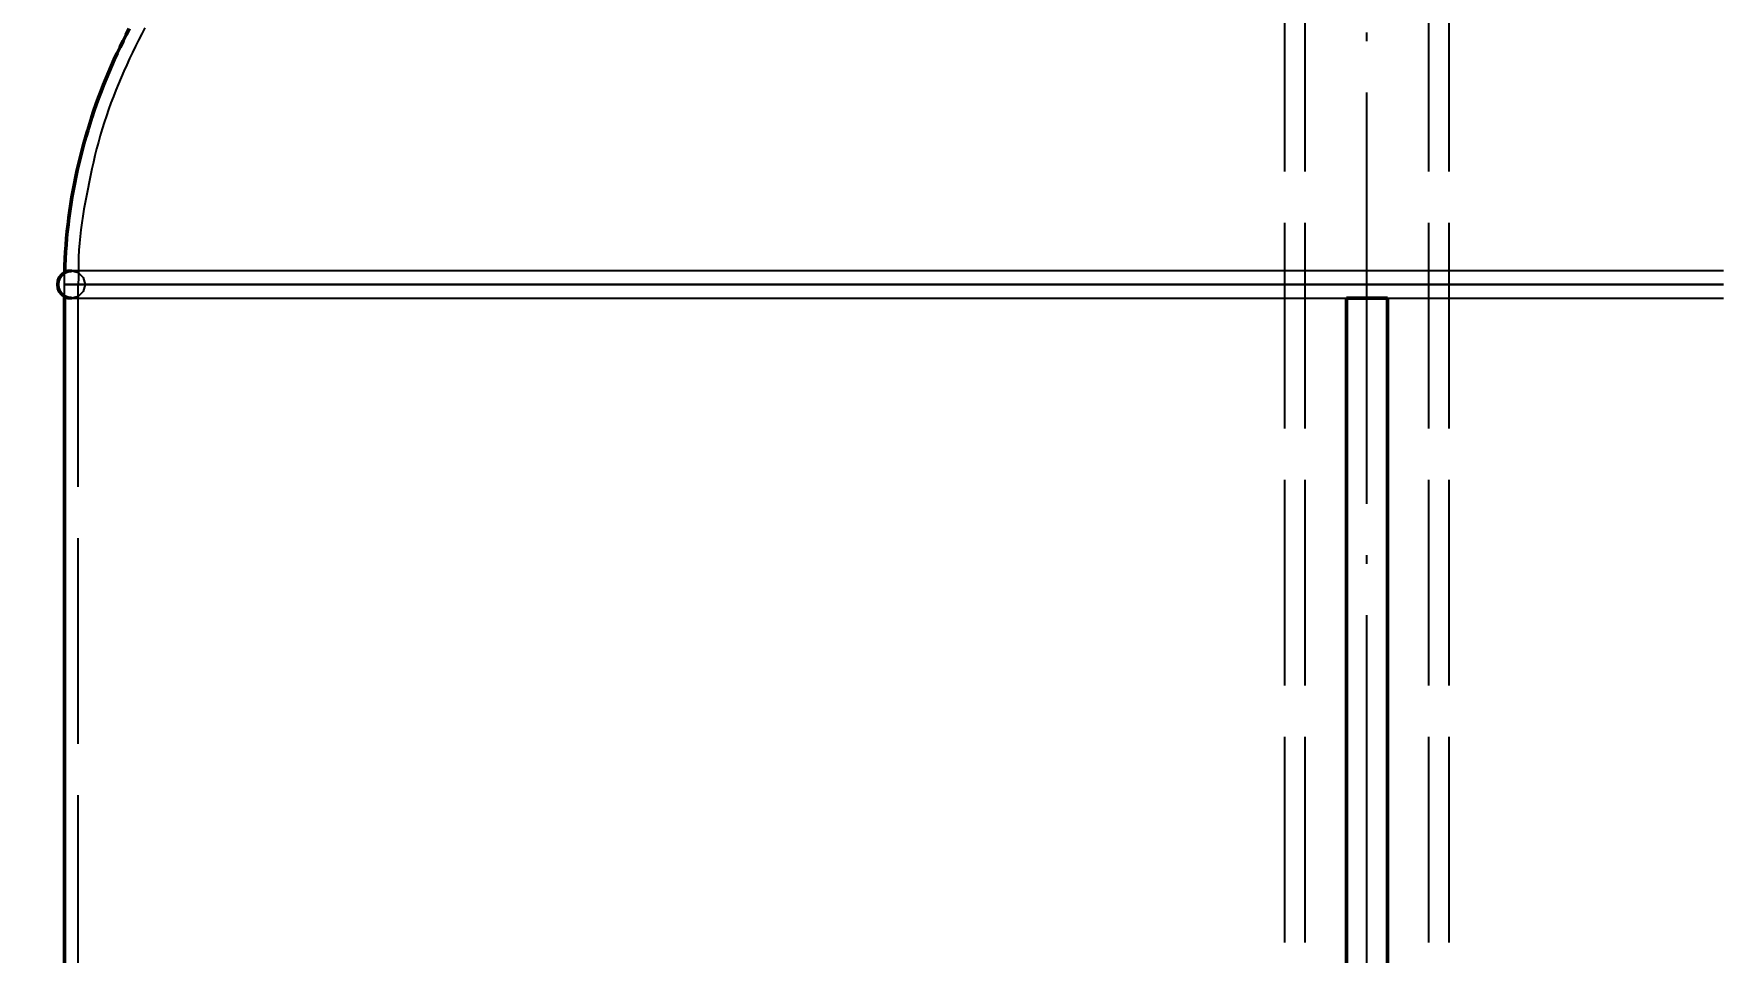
# Model space of a CAD drawing. Header units: millimetres. Extents: x 0 to 420, y 0 to 297.
# Drawn here: x 69.55 to 94.15, y 222.46 to 235.86 of the extents above; entities that cross this region are included whole.
import ezdxf

# ---------------------------------------------------------------- set-up
doc = ezdxf.new("R2010")
doc.units = ezdxf.units.MM
doc.linetypes.add('ISO02-TRAZOS', pattern=[3.75, 3, -0.75])
doc.linetypes.add('ISO04-TRAZO-PUNTO', pattern=[7.625, 6, -0.75, 0.125, -0.75])
for name, color, linetype, lineweight in [('01-VISIBLE', 7, 'CONTINUOUS', 50), ('02-OCULTA', 4, 'ISO02-TRAZOS', 25), ('03-EJE', 1, 'ISO04-TRAZO-PUNTO', 25), ('04-COTA', 3, 'CONTINUOUS', 25)]:
    doc.layers.add(name, color=color, linetype=linetype, lineweight=lineweight)
doc.styles.add('ISO3098', font='isocpeur.ttf')
doc.dimstyles.new('FLAMA-ISO', dxfattribs={"dimtxt": 3.5, "dimasz": 3, "dimexe": 2, "dimexo": 1, "dimgap": 1, "dimtad": 1, "dimdec": 1, "dimtxsty": 'ISO3098', "dimcen": 2.5, "dimclrd": 3, "dimclre": 3, "dimclrt": 3, "dimazin": 3, "dimtfac": 1, "dimtmove": 0, "dimatfit": 3, "dimlwd": 25, "dimlwe": 25})

msp = doc.modelspace()

# ---------------------------------------------------------------- linework, layer by layer
at = {"layer": '01-VISIBLE'}
for p, q in [((70, 212.42), (70, 232.027)), ((88.7, 232), (89.3, 232)), ((88.7, 212.42), (88.7, 232)), ((89.3, 212.42), (89.3, 232))]:
    msp.add_line(p, q, dxfattribs=at)
for points in [[(70.002, 232.374), (70.005, 232.475), (70.009, 232.575), (70.015, 232.675), (70.022, 232.776), (70.03, 232.876), (70.039, 232.975), (70.05, 233.075), (70.063, 233.175), (70.076, 233.274), (70.091, 233.374), (70.107, 233.473), (70.125, 233.572), (70.143, 233.67), (70.163, 233.769), (70.184, 233.867), (70.207, 233.965), (70.23, 234.062), (70.255, 234.16), (70.281, 234.256), (70.308, 234.353), (70.337, 234.449), (70.367, 234.545), (70.397, 234.641), (70.429, 234.736), (70.462, 234.831), (70.496, 234.925), (70.532, 235.019), (70.568, 235.113), (70.606, 235.206), (70.644, 235.299), (70.684, 235.391), (70.724, 235.483), (70.766, 235.574), (70.809, 235.665), (70.853, 235.755), (70.897, 235.845), (70.943, 235.934)], [(70.1, 232.4), (70.048, 232.393), (70, 232.373), (69.959, 232.342), (69.927, 232.3), (69.907, 232.252), (69.9, 232.2)], [(69.9, 232.2), (69.907, 232.148), (69.927, 232.1), (69.959, 232.059), (70, 232.027), (70.048, 232.007), (70.1, 232)]]:
    msp.add_lwpolyline(points, dxfattribs=at)
at = {"layer": '02-OCULTA'}
for p, q in [((87.8, 177.6), (87.8, 244.395)), ((88.1, 177.6), (88.1, 244.395)), ((89.9, 177.6), (89.9, 244.395)), ((90.2, 177.6), (90.2, 244.395)), ((70, 232.027), (70, 232.2)), ((70.2, 173), (70.2, 232.2)), ((88.7, 176.172), (88.7, 232)), ((88.7, 232), (89.3, 232)), ((89.3, 176.172), (89.3, 232))]:
    msp.add_line(p, q, dxfattribs=at)
for points in [[(71.172, 235.944), (71.125, 235.855), (71.08, 235.766), (71.035, 235.676), (70.992, 235.586), (70.949, 235.495), (70.907, 235.404), (70.866, 235.313), (70.826, 235.221), (70.787, 235.128), (70.749, 235.036), (70.713, 234.942), (70.677, 234.849), (70.643, 234.755), (70.61, 234.66), (70.578, 234.565), (70.548, 234.469), (70.52, 234.373), (70.493, 234.277), (70.467, 234.18), (70.443, 234.083), (70.42, 233.985), (70.398, 233.887), (70.377, 233.789), (70.357, 233.691), (70.338, 233.593), (70.319, 233.494), (70.301, 233.396), (70.283, 233.297), (70.266, 233.199), (70.25, 233.1), (70.236, 233), (70.225, 232.901), (70.216, 232.801), (70.209, 232.701), (70.205, 232.601), (70.203, 232.501), (70.201, 232.401), (70.201, 232.3), (70.2, 232.2)], [(70, 232.2), (70, 232.229), (70, 232.258), (70, 232.287), (70.001, 232.316), (70.001, 232.345), (70.002, 232.374)], [(94.2, 232.4), (94.1, 232.4), (94, 232.4), (93.9, 232.4), (93.8, 232.4), (93.7, 232.4), (93.6, 232.4), (93.5, 232.4), (93.4, 232.4), (93.3, 232.4), (93.2, 232.4), (93.1, 232.4), (93, 232.4), (92.9, 232.4), (92.8, 232.4), (92.7, 232.4), (92.6, 232.4), (92.5, 232.4), (92.4, 232.4), (92.3, 232.4), (92.2, 232.4), (92.1, 232.4), (92, 232.4), (91.9, 232.4), (91.8, 232.4), (91.7, 232.4), (91.6, 232.4), (91.5, 232.4), (91.4, 232.4), (91.3, 232.4), (91.2, 232.4), (91.1, 232.4), (91, 232.4), (90.9, 232.4), (90.8, 232.4), (90.7, 232.4), (90.6, 232.4), (90.5, 232.4), (90.4, 232.4), (90.3, 232.4), (90.2, 232.4), (90.1, 232.4), (90, 232.4), (89.9, 232.4), (89.8, 232.4), (89.7, 232.4), (89.6, 232.4), (89.5, 232.4), (89.4, 232.4), (89.3, 232.4), (89.2, 232.4), (89.1, 232.4), (89, 232.4), (88.9, 232.4), (88.8, 232.4), (88.7, 232.4), (88.6, 232.4), (88.5, 232.4), (88.4, 232.4), (88.3, 232.4), (88.2, 232.4), (88.1, 232.4), (88, 232.4), (87.9, 232.4), (87.8, 232.4), (87.7, 232.4), (87.6, 232.4), (87.5, 232.4), (87.4, 232.4), (87.3, 232.4), (87.2, 232.4), (87.1, 232.4), (87, 232.4), (86.9, 232.4), (86.8, 232.4), (86.7, 232.4), (86.6, 232.4), (86.5, 232.4), (86.4, 232.4), (86.3, 232.4), (86.2, 232.4), (86.1, 232.4), (86, 232.4), (85.9, 232.4), (85.8, 232.4), (85.7, 232.4), (85.6, 232.4), (85.5, 232.4), (85.4, 232.4), (85.3, 232.4), (85.2, 232.4), (85.1, 232.4), (85, 232.4), (84.9, 232.4), (84.8, 232.4), (84.7, 232.4), (84.6, 232.4), (84.5, 232.4), (84.4, 232.4), (84.3, 232.4), (84.2, 232.4), (84.1, 232.4), (84, 232.4), (83.9, 232.4), (83.8, 232.4), (83.7, 232.4), (83.6, 232.4), (83.5, 232.4), (83.4, 232.4), (83.3, 232.4), (83.2, 232.4), (83.1, 232.4), (83, 232.4), (82.9, 232.4), (82.8, 232.4), (82.7, 232.4), (82.6, 232.4), (82.5, 232.4), (82.4, 232.4), (82.3, 232.4), (82.2, 232.4), (82.1, 232.4), (82, 232.4), (81.9, 232.4), (81.8, 232.4), (81.7, 232.4), (81.6, 232.4), (81.5, 232.4), (81.4, 232.4), (81.3, 232.4), (81.2, 232.4), (81.1, 232.4), (81, 232.4), (80.9, 232.4), (80.8, 232.4), (80.7, 232.4), (80.6, 232.4), (80.5, 232.4), (80.4, 232.4), (80.3, 232.4), (80.2, 232.4), (80.1, 232.4), (80, 232.4), (79.9, 232.4), (79.8, 232.4), (79.7, 232.4), (79.6, 232.4), (79.5, 232.4), (79.4, 232.4), (79.3, 232.4), (79.2, 232.4), (79.1, 232.4), (79, 232.4), (78.9, 232.4), (78.8, 232.4), (78.7, 232.4), (78.6, 232.4), (78.5, 232.4), (78.4, 232.4), (78.3, 232.4), (78.2, 232.4), (78.1, 232.4), (78, 232.4), (77.9, 232.4), (77.8, 232.4), (77.7, 232.4), (77.6, 232.4), (77.5, 232.4), (77.4, 232.4), (77.3, 232.4), (77.2, 232.4), (77.1, 232.4), (77, 232.4), (76.9, 232.4), (76.8, 232.4), (76.7, 232.4), (76.6, 232.4), (76.5, 232.4), (76.4, 232.4), (76.3, 232.4), (76.2, 232.4), (76.1, 232.4), (76, 232.4), (75.9, 232.4), (75.8, 232.4), (75.7, 232.4), (75.6, 232.4), (75.5, 232.4), (75.4, 232.4), (75.3, 232.4), (75.2, 232.4), (75.1, 232.4), (75, 232.4), (74.9, 232.4), (74.8, 232.4), (74.7, 232.4), (74.6, 232.4), (74.5, 232.4), (74.4, 232.4), (74.3, 232.4), (74.2, 232.4), (74.1, 232.4), (74, 232.4), (73.9, 232.4), (73.8, 232.4), (73.7, 232.4), (73.6, 232.4), (73.5, 232.4), (73.4, 232.4), (73.3, 232.4), (73.2, 232.4), (73.1, 232.4), (73, 232.4), (72.9, 232.4), (72.8, 232.4), (72.7, 232.4), (72.6, 232.4), (72.5, 232.4), (72.4, 232.4), (72.3, 232.4), (72.2, 232.4), (72.1, 232.4), (72, 232.4), (71.9, 232.4), (71.8, 232.4), (71.7, 232.4), (71.6, 232.4), (71.5, 232.4), (71.4, 232.4), (71.3, 232.4), (71.2, 232.4), (71.1, 232.4), (71, 232.4), (70.9, 232.4), (70.8, 232.4), (70.7, 232.4), (70.6, 232.4), (70.5, 232.4), (70.4, 232.4), (70.3, 232.4), (70.2, 232.4), (70.1, 232.4)], [(94.2, 232.4), (94.1, 232.4), (94, 232.4), (93.9, 232.4), (93.8, 232.4), (93.7, 232.4), (93.6, 232.4), (93.5, 232.4), (93.4, 232.4), (93.3, 232.4), (93.2, 232.4), (93.1, 232.4), (93, 232.4), (92.9, 232.4), (92.8, 232.4), (92.7, 232.4), (92.6, 232.4), (92.5, 232.4), (92.4, 232.4), (92.3, 232.4), (92.2, 232.4), (92.1, 232.4), (92, 232.4), (91.9, 232.4), (91.8, 232.4), (91.7, 232.4), (91.6, 232.4), (91.5, 232.4), (91.4, 232.4), (91.3, 232.4), (91.2, 232.4), (91.1, 232.4), (91, 232.4), (90.9, 232.4), (90.8, 232.4), (90.7, 232.4), (90.6, 232.4), (90.5, 232.4), (90.4, 232.4), (90.3, 232.4), (90.2, 232.4), (90.1, 232.4), (90, 232.4), (89.9, 232.4), (89.8, 232.4), (89.7, 232.4), (89.6, 232.4), (89.5, 232.4), (89.4, 232.4), (89.3, 232.4), (89.2, 232.4), (89.1, 232.4), (89, 232.4), (88.9, 232.4), (88.8, 232.4), (88.7, 232.4), (88.6, 232.4), (88.5, 232.4), (88.4, 232.4), (88.3, 232.4), (88.2, 232.4), (88.1, 232.4), (88, 232.4), (87.9, 232.4), (87.8, 232.4), (87.7, 232.4), (87.6, 232.4), (87.5, 232.4), (87.4, 232.4), (87.3, 232.4), (87.2, 232.4), (87.1, 232.4), (87, 232.4), (86.9, 232.4), (86.8, 232.4), (86.7, 232.4), (86.6, 232.4), (86.5, 232.4), (86.4, 232.4), (86.3, 232.4), (86.2, 232.4), (86.1, 232.4), (86, 232.4), (85.9, 232.4), (85.8, 232.4), (85.7, 232.4), (85.6, 232.4), (85.5, 232.4), (85.4, 232.4), (85.3, 232.4), (85.2, 232.4), (85.1, 232.4), (85, 232.4), (84.9, 232.4), (84.8, 232.4), (84.7, 232.4), (84.6, 232.4), (84.5, 232.4), (84.4, 232.4), (84.3, 232.4), (84.2, 232.4), (84.1, 232.4), (84, 232.4), (83.9, 232.4), (83.8, 232.4), (83.7, 232.4), (83.6, 232.4), (83.5, 232.4), (83.4, 232.4), (83.3, 232.4), (83.2, 232.4), (83.1, 232.4), (83, 232.4), (82.9, 232.4), (82.8, 232.4), (82.7, 232.4), (82.6, 232.4), (82.5, 232.4), (82.4, 232.4), (82.3, 232.4), (82.2, 232.4), (82.1, 232.4), (82, 232.4), (81.9, 232.4), (81.8, 232.4), (81.7, 232.4), (81.6, 232.4), (81.5, 232.4), (81.4, 232.4), (81.3, 232.4), (81.2, 232.4), (81.1, 232.4), (81, 232.4), (80.9, 232.4), (80.8, 232.4), (80.7, 232.4), (80.6, 232.4), (80.5, 232.4), (80.4, 232.4), (80.3, 232.4), (80.2, 232.4), (80.1, 232.4), (80, 232.4), (79.9, 232.4), (79.8, 232.4), (79.7, 232.4), (79.6, 232.4), (79.5, 232.4), (79.4, 232.4), (79.3, 232.4), (79.2, 232.4), (79.1, 232.4), (79, 232.4), (78.9, 232.4), (78.8, 232.4), (78.7, 232.4), (78.6, 232.4), (78.5, 232.4), (78.4, 232.4), (78.3, 232.4), (78.2, 232.4), (78.1, 232.4), (78, 232.4), (77.9, 232.4), (77.8, 232.4), (77.7, 232.4), (77.6, 232.4), (77.5, 232.4), (77.4, 232.4), (77.3, 232.4), (77.2, 232.4), (77.1, 232.4), (77, 232.4), (76.9, 232.4), (76.8, 232.4), (76.7, 232.4), (76.6, 232.4), (76.5, 232.4), (76.4, 232.4), (76.3, 232.4), (76.2, 232.4), (76.1, 232.4), (76, 232.4), (75.9, 232.4), (75.8, 232.4), (75.7, 232.4), (75.6, 232.4), (75.5, 232.4), (75.4, 232.4), (75.3, 232.4), (75.2, 232.4), (75.1, 232.4), (75, 232.4), (74.9, 232.4), (74.8, 232.4), (74.7, 232.4), (74.6, 232.4), (74.5, 232.4), (74.4, 232.4), (74.3, 232.4), (74.2, 232.4), (74.1, 232.4), (74, 232.4), (73.9, 232.4), (73.8, 232.4), (73.7, 232.4), (73.6, 232.4), (73.5, 232.4), (73.4, 232.4), (73.3, 232.4), (73.2, 232.4), (73.1, 232.4), (73, 232.4), (72.9, 232.4), (72.8, 232.4), (72.7, 232.4), (72.6, 232.4), (72.5, 232.4), (72.4, 232.4), (72.3, 232.4), (72.2, 232.4), (72.1, 232.4), (72, 232.4), (71.9, 232.4), (71.8, 232.4), (71.7, 232.4), (71.6, 232.4), (71.5, 232.4), (71.4, 232.4), (71.3, 232.4), (71.2, 232.4), (71.1, 232.4), (71, 232.4), (70.9, 232.4), (70.8, 232.4), (70.7, 232.4), (70.6, 232.4), (70.5, 232.4), (70.4, 232.4), (70.3, 232.4), (70.2, 232.4), (70.1, 232.4)], [(70.1, 232.4), (70.2, 232.373), (70.273, 232.3), (70.3, 232.2), (70.273, 232.1), (70.2, 232.027), (70.1, 232)], [(94.2, 232.2), (94.1, 232.2), (94, 232.2), (93.9, 232.2), (93.8, 232.2), (93.7, 232.2), (93.6, 232.2), (93.5, 232.2), (93.4, 232.2), (93.3, 232.2), (93.2, 232.2), (93.1, 232.2), (93, 232.2), (92.9, 232.2), (92.8, 232.2), (92.7, 232.2), (92.6, 232.2), (92.5, 232.2), (92.4, 232.2), (92.3, 232.2), (92.2, 232.2), (92.1, 232.2), (92, 232.2), (91.9, 232.2), (91.8, 232.2), (91.7, 232.2), (91.6, 232.2), (91.5, 232.2), (91.4, 232.2), (91.3, 232.2), (91.2, 232.2), (91.1, 232.2), (91, 232.2), (90.9, 232.2), (90.8, 232.2), (90.7, 232.2), (90.6, 232.2), (90.5, 232.2), (90.4, 232.2), (90.3, 232.2), (90.2, 232.2), (90.1, 232.2), (90, 232.2), (89.9, 232.2), (89.8, 232.2), (89.7, 232.2), (89.6, 232.2), (89.5, 232.2), (89.4, 232.2), (89.3, 232.2), (89.2, 232.2), (89.1, 232.2), (89, 232.2), (88.9, 232.2), (88.8, 232.2), (88.7, 232.2), (88.6, 232.2), (88.5, 232.2), (88.4, 232.2), (88.3, 232.2), (88.2, 232.2), (88.1, 232.2), (88, 232.2), (87.9, 232.2), (87.8, 232.2), (87.7, 232.2), (87.6, 232.2), (87.5, 232.2), (87.4, 232.2), (87.3, 232.2), (87.2, 232.2), (87.1, 232.2), (87, 232.2), (86.9, 232.2), (86.8, 232.2), (86.7, 232.2), (86.6, 232.2), (86.5, 232.2), (86.4, 232.2), (86.3, 232.2), (86.2, 232.2), (86.1, 232.2), (86, 232.2), (85.9, 232.2), (85.8, 232.2), (85.7, 232.2), (85.6, 232.2), (85.5, 232.2), (85.4, 232.2), (85.3, 232.2), (85.2, 232.2), (85.1, 232.2), (85, 232.2), (84.9, 232.2), (84.8, 232.2), (84.7, 232.2), (84.6, 232.2), (84.5, 232.2), (84.4, 232.2), (84.3, 232.2), (84.2, 232.2), (84.1, 232.2), (84, 232.2), (83.9, 232.2), (83.8, 232.2), (83.7, 232.2), (83.6, 232.2), (83.5, 232.2), (83.4, 232.2), (83.3, 232.2), (83.2, 232.2), (83.1, 232.2), (83, 232.2), (82.9, 232.2), (82.8, 232.2), (82.7, 232.2), (82.6, 232.2), (82.5, 232.2), (82.4, 232.2), (82.3, 232.2), (82.2, 232.2), (82.1, 232.2), (82, 232.2), (81.9, 232.2), (81.8, 232.2), (81.7, 232.2), (81.6, 232.2), (81.5, 232.2), (81.4, 232.2), (81.3, 232.2), (81.2, 232.2), (81.1, 232.2), (81, 232.2), (80.9, 232.2), (80.8, 232.2), (80.7, 232.2), (80.6, 232.2), (80.5, 232.2), (80.4, 232.2), (80.3, 232.2), (80.2, 232.2), (80.1, 232.2), (80, 232.2), (79.9, 232.2), (79.8, 232.2), (79.7, 232.2), (79.6, 232.2), (79.5, 232.2), (79.4, 232.2), (79.3, 232.2), (79.2, 232.2), (79.1, 232.2), (79, 232.2), (78.9, 232.2), (78.8, 232.2), (78.7, 232.2), (78.6, 232.2), (78.5, 232.2), (78.4, 232.2), (78.3, 232.2), (78.2, 232.2), (78.1, 232.2), (78, 232.2), (77.9, 232.2), (77.8, 232.2), (77.7, 232.2), (77.6, 232.2), (77.5, 232.2), (77.4, 232.2), (77.3, 232.2), (77.2, 232.2), (77.1, 232.2), (77, 232.2), (76.9, 232.2), (76.8, 232.2), (76.7, 232.2), (76.6, 232.2), (76.5, 232.2), (76.4, 232.2), (76.3, 232.2), (76.2, 232.2), (76.1, 232.2), (76, 232.2), (75.9, 232.2), (75.8, 232.2), (75.7, 232.2), (75.6, 232.2), (75.5, 232.2), (75.4, 232.2), (75.3, 232.2), (75.2, 232.2), (75.1, 232.2), (75, 232.2), (74.9, 232.2), (74.8, 232.2), (74.7, 232.2), (74.6, 232.2), (74.5, 232.2), (74.4, 232.2), (74.3, 232.2), (74.2, 232.2), (74.1, 232.2), (74, 232.2), (73.9, 232.2), (73.8, 232.2), (73.7, 232.2), (73.6, 232.2), (73.5, 232.2), (73.4, 232.2), (73.3, 232.2), (73.2, 232.2), (73.1, 232.2), (73, 232.2), (72.9, 232.2), (72.8, 232.2), (72.7, 232.2), (72.6, 232.2), (72.5, 232.2), (72.4, 232.2), (72.3, 232.2), (72.2, 232.2), (72.1, 232.2), (72, 232.2), (71.9, 232.2), (71.8, 232.2), (71.7, 232.2), (71.6, 232.2), (71.5, 232.2), (71.4, 232.2), (71.3, 232.2), (71.2, 232.2), (71.1, 232.2), (71, 232.2), (70.9, 232.2), (70.8, 232.2), (70.7, 232.2), (70.6, 232.2), (70.5, 232.2), (70.4, 232.2), (70.3, 232.2), (70.2, 232.2), (70.1, 232.2), (70, 232.2)], [(70, 232.2), (70.1, 232.2), (70.2, 232.2), (70.3, 232.2), (70.4, 232.2), (70.5, 232.2), (70.6, 232.2), (70.7, 232.2), (70.8, 232.2), (70.9, 232.2), (71, 232.2), (71.1, 232.2), (71.2, 232.2), (71.3, 232.2), (71.4, 232.2), (71.5, 232.2), (71.6, 232.2), (71.7, 232.2), (71.8, 232.2), (71.9, 232.2), (72, 232.2), (72.1, 232.2), (72.2, 232.2), (72.3, 232.2), (72.4, 232.2), (72.5, 232.2), (72.6, 232.2), (72.7, 232.2), (72.8, 232.2), (72.9, 232.2), (73, 232.2), (73.1, 232.2), (73.2, 232.2), (73.3, 232.2), (73.4, 232.2), (73.5, 232.2), (73.6, 232.2), (73.7, 232.2), (73.8, 232.2), (73.9, 232.2), (74, 232.2), (74.1, 232.2), (74.2, 232.2), (74.3, 232.2), (74.4, 232.2), (74.5, 232.2), (74.6, 232.2), (74.7, 232.2), (74.8, 232.2), (74.9, 232.2), (75, 232.2), (75.1, 232.2), (75.2, 232.2), (75.3, 232.2), (75.4, 232.2), (75.5, 232.2), (75.6, 232.2), (75.7, 232.2), (75.8, 232.2), (75.9, 232.2), (76, 232.2), (76.1, 232.2), (76.2, 232.2), (76.3, 232.2), (76.4, 232.2), (76.5, 232.2), (76.6, 232.2), (76.7, 232.2), (76.8, 232.2), (76.9, 232.2), (77, 232.2), (77.1, 232.2), (77.2, 232.2), (77.3, 232.2), (77.4, 232.2), (77.5, 232.2), (77.6, 232.2), (77.7, 232.2), (77.8, 232.2), (77.9, 232.2), (78, 232.2), (78.1, 232.2), (78.2, 232.2), (78.3, 232.2), (78.4, 232.2), (78.5, 232.2), (78.6, 232.2), (78.7, 232.2), (78.8, 232.2), (78.9, 232.2), (79, 232.2), (79.1, 232.2), (79.2, 232.2), (79.3, 232.2), (79.4, 232.2), (79.5, 232.2), (79.6, 232.2), (79.7, 232.2), (79.8, 232.2), (79.9, 232.2), (80, 232.2), (80.1, 232.2), (80.2, 232.2), (80.3, 232.2), (80.4, 232.2), (80.5, 232.2), (80.6, 232.2), (80.7, 232.2), (80.8, 232.2), (80.9, 232.2), (81, 232.2), (81.1, 232.2), (81.2, 232.2), (81.3, 232.2), (81.4, 232.2), (81.5, 232.2), (81.6, 232.2), (81.7, 232.2), (81.8, 232.2), (81.9, 232.2), (82, 232.2), (82.1, 232.2), (82.2, 232.2), (82.3, 232.2), (82.4, 232.2), (82.5, 232.2), (82.6, 232.2), (82.7, 232.2), (82.8, 232.2), (82.9, 232.2), (83, 232.2), (83.1, 232.2), (83.2, 232.2), (83.3, 232.2), (83.4, 232.2), (83.5, 232.2), (83.6, 232.2), (83.7, 232.2), (83.8, 232.2), (83.9, 232.2), (84, 232.2), (84.1, 232.2), (84.2, 232.2), (84.3, 232.2), (84.4, 232.2), (84.5, 232.2), (84.6, 232.2), (84.7, 232.2), (84.8, 232.2), (84.9, 232.2), (85, 232.2), (85.1, 232.2), (85.2, 232.2), (85.3, 232.2), (85.4, 232.2), (85.5, 232.2), (85.6, 232.2), (85.7, 232.2), (85.8, 232.2), (85.9, 232.2), (86, 232.2), (86.1, 232.2), (86.2, 232.2), (86.3, 232.2), (86.4, 232.2), (86.5, 232.2), (86.6, 232.2), (86.7, 232.2), (86.8, 232.2), (86.9, 232.2), (87, 232.2), (87.1, 232.2), (87.2, 232.2), (87.3, 232.2), (87.4, 232.2), (87.5, 232.2), (87.6, 232.2), (87.7, 232.2), (87.8, 232.2), (87.9, 232.2), (88, 232.2), (88.1, 232.2), (88.2, 232.2), (88.3, 232.2), (88.4, 232.2), (88.5, 232.2), (88.6, 232.2), (88.7, 232.2), (88.8, 232.2), (88.9, 232.2), (89, 232.2), (89.1, 232.2), (89.2, 232.2), (89.3, 232.2), (89.4, 232.2), (89.5, 232.2), (89.6, 232.2), (89.7, 232.2), (89.8, 232.2), (89.9, 232.2), (90, 232.2), (90.1, 232.2), (90.2, 232.2), (90.3, 232.2), (90.4, 232.2), (90.5, 232.2), (90.6, 232.2), (90.7, 232.2), (90.8, 232.2), (90.9, 232.2), (91, 232.2), (91.1, 232.2), (91.2, 232.2), (91.3, 232.2), (91.4, 232.2), (91.5, 232.2), (91.6, 232.2), (91.7, 232.2), (91.8, 232.2), (91.9, 232.2), (92, 232.2), (92.1, 232.2), (92.2, 232.2), (92.3, 232.2), (92.4, 232.2), (92.5, 232.2), (92.6, 232.2), (92.7, 232.2), (92.8, 232.2), (92.9, 232.2), (93, 232.2), (93.1, 232.2), (93.2, 232.2), (93.3, 232.2), (93.4, 232.2), (93.5, 232.2), (93.6, 232.2), (93.7, 232.2), (93.8, 232.2), (93.9, 232.2), (94, 232.2), (94.1, 232.2), (94.2, 232.2)], [(94.2, 232.2), (94.1, 232.2), (94, 232.2), (93.9, 232.2), (93.8, 232.2), (93.7, 232.2), (93.6, 232.2), (93.5, 232.2), (93.4, 232.2), (93.3, 232.2), (93.2, 232.2), (93.1, 232.2), (93, 232.2), (92.9, 232.2), (92.8, 232.2), (92.7, 232.2), (92.6, 232.2), (92.5, 232.2), (92.4, 232.2), (92.3, 232.2), (92.2, 232.2), (92.1, 232.2), (92, 232.2), (91.9, 232.2), (91.8, 232.2), (91.7, 232.2), (91.6, 232.2), (91.5, 232.2), (91.4, 232.2), (91.3, 232.2), (91.2, 232.2), (91.1, 232.2), (91, 232.2), (90.9, 232.2), (90.8, 232.2), (90.7, 232.2), (90.6, 232.2), (90.5, 232.2), (90.4, 232.2), (90.3, 232.2), (90.2, 232.2), (90.1, 232.2), (90, 232.2), (89.9, 232.2), (89.8, 232.2), (89.7, 232.2), (89.6, 232.2), (89.5, 232.2), (89.4, 232.2), (89.3, 232.2), (89.2, 232.2), (89.1, 232.2), (89, 232.2), (88.9, 232.2), (88.8, 232.2), (88.7, 232.2), (88.6, 232.2), (88.5, 232.2), (88.4, 232.2), (88.3, 232.2), (88.2, 232.2), (88.1, 232.2), (88, 232.2), (87.9, 232.2), (87.8, 232.2), (87.7, 232.2), (87.6, 232.2), (87.5, 232.2), (87.4, 232.2), (87.3, 232.2), (87.2, 232.2), (87.1, 232.2), (87, 232.2), (86.9, 232.2), (86.8, 232.2), (86.7, 232.2), (86.6, 232.2), (86.5, 232.2), (86.4, 232.2), (86.3, 232.2), (86.2, 232.2), (86.1, 232.2), (86, 232.2), (85.9, 232.2), (85.8, 232.2), (85.7, 232.2), (85.6, 232.2), (85.5, 232.2), (85.4, 232.2), (85.3, 232.2), (85.2, 232.2), (85.1, 232.2), (85, 232.2), (84.9, 232.2), (84.8, 232.2), (84.7, 232.2), (84.6, 232.2), (84.5, 232.2), (84.4, 232.2), (84.3, 232.2), (84.2, 232.2), (84.1, 232.2), (84, 232.2), (83.9, 232.2), (83.8, 232.2), (83.7, 232.2), (83.6, 232.2), (83.5, 232.2), (83.4, 232.2), (83.3, 232.2), (83.2, 232.2), (83.1, 232.2), (83, 232.2), (82.9, 232.2), (82.8, 232.2), (82.7, 232.2), (82.6, 232.2), (82.5, 232.2), (82.4, 232.2), (82.3, 232.2), (82.2, 232.2), (82.1, 232.2), (82, 232.2), (81.9, 232.2), (81.8, 232.2), (81.7, 232.2), (81.6, 232.2), (81.5, 232.2), (81.4, 232.2), (81.3, 232.2), (81.2, 232.2), (81.1, 232.2), (81, 232.2), (80.9, 232.2), (80.8, 232.2), (80.7, 232.2), (80.6, 232.2), (80.5, 232.2), (80.4, 232.2), (80.3, 232.2), (80.2, 232.2), (80.1, 232.2), (80, 232.2), (79.9, 232.2), (79.8, 232.2), (79.7, 232.2), (79.6, 232.2), (79.5, 232.2), (79.4, 232.2), (79.3, 232.2), (79.2, 232.2), (79.1, 232.2), (79, 232.2), (78.9, 232.2), (78.8, 232.2), (78.7, 232.2), (78.6, 232.2), (78.5, 232.2), (78.4, 232.2), (78.3, 232.2), (78.2, 232.2), (78.1, 232.2), (78, 232.2), (77.9, 232.2), (77.8, 232.2), (77.7, 232.2), (77.6, 232.2), (77.5, 232.2), (77.4, 232.2), (77.3, 232.2), (77.2, 232.2), (77.1, 232.2), (77, 232.2), (76.9, 232.2), (76.8, 232.2), (76.7, 232.2), (76.6, 232.2), (76.5, 232.2), (76.4, 232.2), (76.3, 232.2), (76.2, 232.2), (76.1, 232.2), (76, 232.2), (75.9, 232.2), (75.8, 232.2), (75.7, 232.2), (75.6, 232.2), (75.5, 232.2), (75.4, 232.2), (75.3, 232.2), (75.2, 232.2), (75.1, 232.2), (75, 232.2), (74.9, 232.2), (74.8, 232.2), (74.7, 232.2), (74.6, 232.2), (74.5, 232.2), (74.4, 232.2), (74.3, 232.2), (74.2, 232.2), (74.1, 232.2), (74, 232.2), (73.9, 232.2), (73.8, 232.2), (73.7, 232.2), (73.6, 232.2), (73.5, 232.2), (73.4, 232.2), (73.3, 232.2), (73.2, 232.2), (73.1, 232.2), (73, 232.2), (72.9, 232.2), (72.8, 232.2), (72.7, 232.2), (72.6, 232.2), (72.5, 232.2), (72.4, 232.2), (72.3, 232.2), (72.2, 232.2), (72.1, 232.2), (72, 232.2), (71.9, 232.2), (71.8, 232.2), (71.7, 232.2), (71.6, 232.2), (71.5, 232.2), (71.4, 232.2), (71.3, 232.2), (71.2, 232.2), (71.1, 232.2), (71, 232.2), (70.9, 232.2), (70.8, 232.2), (70.7, 232.2), (70.6, 232.2), (70.5, 232.2), (70.4, 232.2), (70.3, 232.2), (70.2, 232.2), (70.1, 232.2), (70, 232.2)], [(70, 232.2), (70.1, 232.2), (70.2, 232.2), (70.3, 232.2), (70.4, 232.2), (70.5, 232.2), (70.6, 232.2), (70.7, 232.2), (70.8, 232.2), (70.9, 232.2), (71, 232.2), (71.1, 232.2), (71.2, 232.2), (71.3, 232.2), (71.4, 232.2), (71.5, 232.2), (71.6, 232.2), (71.7, 232.2), (71.8, 232.2), (71.9, 232.2), (72, 232.2), (72.1, 232.2), (72.2, 232.2), (72.3, 232.2), (72.4, 232.2), (72.5, 232.2), (72.6, 232.2), (72.7, 232.2), (72.8, 232.2), (72.9, 232.2), (73, 232.2), (73.1, 232.2), (73.2, 232.2), (73.3, 232.2), (73.4, 232.2), (73.5, 232.2), (73.6, 232.2), (73.7, 232.2), (73.8, 232.2), (73.9, 232.2), (74, 232.2), (74.1, 232.2), (74.2, 232.2), (74.3, 232.2), (74.4, 232.2), (74.5, 232.2), (74.6, 232.2), (74.7, 232.2), (74.8, 232.2), (74.9, 232.2), (75, 232.2), (75.1, 232.2), (75.2, 232.2), (75.3, 232.2), (75.4, 232.2), (75.5, 232.2), (75.6, 232.2), (75.7, 232.2), (75.8, 232.2), (75.9, 232.2), (76, 232.2), (76.1, 232.2), (76.2, 232.2), (76.3, 232.2), (76.4, 232.2), (76.5, 232.2), (76.6, 232.2), (76.7, 232.2), (76.8, 232.2), (76.9, 232.2), (77, 232.2), (77.1, 232.2), (77.2, 232.2), (77.3, 232.2), (77.4, 232.2), (77.5, 232.2), (77.6, 232.2), (77.7, 232.2), (77.8, 232.2), (77.9, 232.2), (78, 232.2), (78.1, 232.2), (78.2, 232.2), (78.3, 232.2), (78.4, 232.2), (78.5, 232.2), (78.6, 232.2), (78.7, 232.2), (78.8, 232.2), (78.9, 232.2), (79, 232.2), (79.1, 232.2), (79.2, 232.2), (79.3, 232.2), (79.4, 232.2), (79.5, 232.2), (79.6, 232.2), (79.7, 232.2), (79.8, 232.2), (79.9, 232.2), (80, 232.2), (80.1, 232.2), (80.2, 232.2), (80.3, 232.2), (80.4, 232.2), (80.5, 232.2), (80.6, 232.2), (80.7, 232.2), (80.8, 232.2), (80.9, 232.2), (81, 232.2), (81.1, 232.2), (81.2, 232.2), (81.3, 232.2), (81.4, 232.2), (81.5, 232.2), (81.6, 232.2), (81.7, 232.2), (81.8, 232.2), (81.9, 232.2), (82, 232.2), (82.1, 232.2), (82.2, 232.2), (82.3, 232.2), (82.4, 232.2), (82.5, 232.2), (82.6, 232.2), (82.7, 232.2), (82.8, 232.2), (82.9, 232.2), (83, 232.2), (83.1, 232.2), (83.2, 232.2), (83.3, 232.2), (83.4, 232.2), (83.5, 232.2), (83.6, 232.2), (83.7, 232.2), (83.8, 232.2), (83.9, 232.2), (84, 232.2), (84.1, 232.2), (84.2, 232.2), (84.3, 232.2), (84.4, 232.2), (84.5, 232.2), (84.6, 232.2), (84.7, 232.2), (84.8, 232.2), (84.9, 232.2), (85, 232.2), (85.1, 232.2), (85.2, 232.2), (85.3, 232.2), (85.4, 232.2), (85.5, 232.2), (85.6, 232.2), (85.7, 232.2), (85.8, 232.2), (85.9, 232.2), (86, 232.2), (86.1, 232.2), (86.2, 232.2), (86.3, 232.2), (86.4, 232.2), (86.5, 232.2), (86.6, 232.2), (86.7, 232.2), (86.8, 232.2), (86.9, 232.2), (87, 232.2), (87.1, 232.2), (87.2, 232.2), (87.3, 232.2), (87.4, 232.2), (87.5, 232.2), (87.6, 232.2), (87.7, 232.2), (87.8, 232.2), (87.9, 232.2), (88, 232.2), (88.1, 232.2), (88.2, 232.2), (88.3, 232.2), (88.4, 232.2), (88.5, 232.2), (88.6, 232.2), (88.7, 232.2), (88.8, 232.2), (88.9, 232.2), (89, 232.2), (89.1, 232.2), (89.2, 232.2), (89.3, 232.2), (89.4, 232.2), (89.5, 232.2), (89.6, 232.2), (89.7, 232.2), (89.8, 232.2), (89.9, 232.2), (90, 232.2), (90.1, 232.2), (90.2, 232.2), (90.3, 232.2), (90.4, 232.2), (90.5, 232.2), (90.6, 232.2), (90.7, 232.2), (90.8, 232.2), (90.9, 232.2), (91, 232.2), (91.1, 232.2), (91.2, 232.2), (91.3, 232.2), (91.4, 232.2), (91.5, 232.2), (91.6, 232.2), (91.7, 232.2), (91.8, 232.2), (91.9, 232.2), (92, 232.2), (92.1, 232.2), (92.2, 232.2), (92.3, 232.2), (92.4, 232.2), (92.5, 232.2), (92.6, 232.2), (92.7, 232.2), (92.8, 232.2), (92.9, 232.2), (93, 232.2), (93.1, 232.2), (93.2, 232.2), (93.3, 232.2), (93.4, 232.2), (93.5, 232.2), (93.6, 232.2), (93.7, 232.2), (93.8, 232.2), (93.9, 232.2), (94, 232.2), (94.1, 232.2), (94.2, 232.2)], [(94.2, 232.2), (94.1, 232.2), (94, 232.2), (93.9, 232.2), (93.8, 232.2), (93.7, 232.2), (93.6, 232.2), (93.5, 232.2), (93.4, 232.2), (93.3, 232.2), (93.2, 232.2), (93.1, 232.2), (93, 232.2), (92.9, 232.2), (92.8, 232.2), (92.7, 232.2), (92.6, 232.2), (92.5, 232.2), (92.4, 232.2), (92.3, 232.2), (92.2, 232.2), (92.1, 232.2), (92, 232.2), (91.9, 232.2), (91.8, 232.2), (91.7, 232.2), (91.6, 232.2), (91.5, 232.2), (91.4, 232.2), (91.3, 232.2), (91.2, 232.2), (91.1, 232.2), (91, 232.2), (90.9, 232.2), (90.8, 232.2), (90.7, 232.2), (90.6, 232.2), (90.5, 232.2), (90.4, 232.2), (90.3, 232.2), (90.2, 232.2), (90.1, 232.2), (90, 232.2), (89.9, 232.2), (89.8, 232.2), (89.7, 232.2), (89.6, 232.2), (89.5, 232.2), (89.4, 232.2), (89.3, 232.2), (89.2, 232.2), (89.1, 232.2), (89, 232.2), (88.9, 232.2), (88.8, 232.2), (88.7, 232.2), (88.6, 232.2), (88.5, 232.2), (88.4, 232.2), (88.3, 232.2), (88.2, 232.2), (88.1, 232.2), (88, 232.2), (87.9, 232.2), (87.8, 232.2), (87.7, 232.2), (87.6, 232.2), (87.5, 232.2), (87.4, 232.2), (87.3, 232.2), (87.2, 232.2), (87.1, 232.2), (87, 232.2), (86.9, 232.2), (86.8, 232.2), (86.7, 232.2), (86.6, 232.2), (86.5, 232.2), (86.4, 232.2), (86.3, 232.2), (86.2, 232.2), (86.1, 232.2), (86, 232.2), (85.9, 232.2), (85.8, 232.2), (85.7, 232.2), (85.6, 232.2), (85.5, 232.2), (85.4, 232.2), (85.3, 232.2), (85.2, 232.2), (85.1, 232.2), (85, 232.2), (84.9, 232.2), (84.8, 232.2), (84.7, 232.2), (84.6, 232.2), (84.5, 232.2), (84.4, 232.2), (84.3, 232.2), (84.2, 232.2), (84.1, 232.2), (84, 232.2), (83.9, 232.2), (83.8, 232.2), (83.7, 232.2), (83.6, 232.2), (83.5, 232.2), (83.4, 232.2), (83.3, 232.2), (83.2, 232.2), (83.1, 232.2), (83, 232.2), (82.9, 232.2), (82.8, 232.2), (82.7, 232.2), (82.6, 232.2), (82.5, 232.2), (82.4, 232.2), (82.3, 232.2), (82.2, 232.2), (82.1, 232.2), (82, 232.2), (81.9, 232.2), (81.8, 232.2), (81.7, 232.2), (81.6, 232.2), (81.5, 232.2), (81.4, 232.2), (81.3, 232.2), (81.2, 232.2), (81.1, 232.2), (81, 232.2), (80.9, 232.2), (80.8, 232.2), (80.7, 232.2), (80.6, 232.2), (80.5, 232.2), (80.4, 232.2), (80.3, 232.2), (80.2, 232.2), (80.1, 232.2), (80, 232.2), (79.9, 232.2), (79.8, 232.2), (79.7, 232.2), (79.6, 232.2), (79.5, 232.2), (79.4, 232.2), (79.3, 232.2), (79.2, 232.2), (79.1, 232.2), (79, 232.2), (78.9, 232.2), (78.8, 232.2), (78.7, 232.2), (78.6, 232.2), (78.5, 232.2), (78.4, 232.2), (78.3, 232.2), (78.2, 232.2), (78.1, 232.2), (78, 232.2), (77.9, 232.2), (77.8, 232.2), (77.7, 232.2), (77.6, 232.2), (77.5, 232.2), (77.4, 232.2), (77.3, 232.2), (77.2, 232.2), (77.1, 232.2), (77, 232.2), (76.9, 232.2), (76.8, 232.2), (76.7, 232.2), (76.6, 232.2), (76.5, 232.2), (76.4, 232.2), (76.3, 232.2), (76.2, 232.2), (76.1, 232.2), (76, 232.2), (75.9, 232.2), (75.8, 232.2), (75.7, 232.2), (75.6, 232.2), (75.5, 232.2), (75.4, 232.2), (75.3, 232.2), (75.2, 232.2), (75.1, 232.2), (75, 232.2), (74.9, 232.2), (74.8, 232.2), (74.7, 232.2), (74.6, 232.2), (74.5, 232.2), (74.4, 232.2), (74.3, 232.2), (74.2, 232.2), (74.1, 232.2), (74, 232.2), (73.9, 232.2), (73.8, 232.2), (73.7, 232.2), (73.6, 232.2), (73.5, 232.2), (73.4, 232.2), (73.3, 232.2), (73.2, 232.2), (73.1, 232.2), (73, 232.2), (72.9, 232.2), (72.8, 232.2), (72.7, 232.2), (72.6, 232.2), (72.5, 232.2), (72.4, 232.2), (72.3, 232.2), (72.2, 232.2), (72.1, 232.2), (72, 232.2), (71.9, 232.2), (71.8, 232.2), (71.7, 232.2), (71.6, 232.2), (71.5, 232.2), (71.4, 232.2), (71.3, 232.2), (71.2, 232.2), (71.1, 232.2), (71, 232.2), (70.9, 232.2), (70.8, 232.2), (70.7, 232.2), (70.6, 232.2), (70.5, 232.2), (70.4, 232.2), (70.3, 232.2), (70.2, 232.2)], [(70.2, 232.2), (70.3, 232.2), (70.4, 232.2), (70.5, 232.2), (70.6, 232.2), (70.7, 232.2), (70.8, 232.2), (70.9, 232.2), (71, 232.2), (71.1, 232.2), (71.2, 232.2), (71.3, 232.2), (71.4, 232.2), (71.5, 232.2), (71.6, 232.2), (71.7, 232.2), (71.8, 232.2), (71.9, 232.2), (72, 232.2), (72.1, 232.2), (72.2, 232.2), (72.3, 232.2), (72.4, 232.2), (72.5, 232.2), (72.6, 232.2), (72.7, 232.2), (72.8, 232.2), (72.9, 232.2), (73, 232.2), (73.1, 232.2), (73.2, 232.2), (73.3, 232.2), (73.4, 232.2), (73.5, 232.2), (73.6, 232.2), (73.7, 232.2), (73.8, 232.2), (73.9, 232.2), (74, 232.2), (74.1, 232.2), (74.2, 232.2), (74.3, 232.2), (74.4, 232.2), (74.5, 232.2), (74.6, 232.2), (74.7, 232.2), (74.8, 232.2), (74.9, 232.2), (75, 232.2), (75.1, 232.2), (75.2, 232.2), (75.3, 232.2), (75.4, 232.2), (75.5, 232.2), (75.6, 232.2), (75.7, 232.2), (75.8, 232.2), (75.9, 232.2), (76, 232.2), (76.1, 232.2), (76.2, 232.2), (76.3, 232.2), (76.4, 232.2), (76.5, 232.2), (76.6, 232.2), (76.7, 232.2), (76.8, 232.2), (76.9, 232.2), (77, 232.2), (77.1, 232.2), (77.2, 232.2), (77.3, 232.2), (77.4, 232.2), (77.5, 232.2), (77.6, 232.2), (77.7, 232.2), (77.8, 232.2), (77.9, 232.2), (78, 232.2), (78.1, 232.2), (78.2, 232.2), (78.3, 232.2), (78.4, 232.2), (78.5, 232.2), (78.6, 232.2), (78.7, 232.2), (78.8, 232.2), (78.9, 232.2), (79, 232.2), (79.1, 232.2), (79.2, 232.2), (79.3, 232.2), (79.4, 232.2), (79.5, 232.2), (79.6, 232.2), (79.7, 232.2), (79.8, 232.2), (79.9, 232.2), (80, 232.2), (80.1, 232.2), (80.2, 232.2), (80.3, 232.2), (80.4, 232.2), (80.5, 232.2), (80.6, 232.2), (80.7, 232.2), (80.8, 232.2), (80.9, 232.2), (81, 232.2), (81.1, 232.2), (81.2, 232.2), (81.3, 232.2), (81.4, 232.2), (81.5, 232.2), (81.6, 232.2), (81.7, 232.2), (81.8, 232.2), (81.9, 232.2), (82, 232.2), (82.1, 232.2), (82.2, 232.2), (82.3, 232.2), (82.4, 232.2), (82.5, 232.2), (82.6, 232.2), (82.7, 232.2), (82.8, 232.2), (82.9, 232.2), (83, 232.2), (83.1, 232.2), (83.2, 232.2), (83.3, 232.2), (83.4, 232.2), (83.5, 232.2), (83.6, 232.2), (83.7, 232.2), (83.8, 232.2), (83.9, 232.2), (84, 232.2), (84.1, 232.2), (84.2, 232.2), (84.3, 232.2), (84.4, 232.2), (84.5, 232.2), (84.6, 232.2), (84.7, 232.2), (84.8, 232.2), (84.9, 232.2), (85, 232.2), (85.1, 232.2), (85.2, 232.2), (85.3, 232.2), (85.4, 232.2), (85.5, 232.2), (85.6, 232.2), (85.7, 232.2), (85.8, 232.2), (85.9, 232.2), (86, 232.2), (86.1, 232.2), (86.2, 232.2), (86.3, 232.2), (86.4, 232.2), (86.5, 232.2), (86.6, 232.2), (86.7, 232.2), (86.8, 232.2), (86.9, 232.2), (87, 232.2), (87.1, 232.2), (87.2, 232.2), (87.3, 232.2), (87.4, 232.2), (87.5, 232.2), (87.6, 232.2), (87.7, 232.2), (87.8, 232.2), (87.9, 232.2), (88, 232.2), (88.1, 232.2), (88.2, 232.2), (88.3, 232.2), (88.4, 232.2), (88.5, 232.2), (88.6, 232.2), (88.7, 232.2), (88.8, 232.2), (88.9, 232.2), (89, 232.2), (89.1, 232.2), (89.2, 232.2), (89.3, 232.2), (89.4, 232.2), (89.5, 232.2), (89.6, 232.2), (89.7, 232.2), (89.8, 232.2), (89.9, 232.2), (90, 232.2), (90.1, 232.2), (90.2, 232.2), (90.3, 232.2), (90.4, 232.2), (90.5, 232.2), (90.6, 232.2), (90.7, 232.2), (90.8, 232.2), (90.9, 232.2), (91, 232.2), (91.1, 232.2), (91.2, 232.2), (91.3, 232.2), (91.4, 232.2), (91.5, 232.2), (91.6, 232.2), (91.7, 232.2), (91.8, 232.2), (91.9, 232.2), (92, 232.2), (92.1, 232.2), (92.2, 232.2), (92.3, 232.2), (92.4, 232.2), (92.5, 232.2), (92.6, 232.2), (92.7, 232.2), (92.8, 232.2), (92.9, 232.2), (93, 232.2), (93.1, 232.2), (93.2, 232.2), (93.3, 232.2), (93.4, 232.2), (93.5, 232.2), (93.6, 232.2), (93.7, 232.2), (93.8, 232.2), (93.9, 232.2), (94, 232.2), (94.1, 232.2), (94.2, 232.2)], [(94.2, 232.2), (94.1, 232.2), (94, 232.2), (93.9, 232.2), (93.8, 232.2), (93.7, 232.2), (93.6, 232.2), (93.5, 232.2), (93.4, 232.2), (93.3, 232.2), (93.2, 232.2), (93.1, 232.2), (93, 232.2), (92.9, 232.2), (92.8, 232.2), (92.7, 232.2), (92.6, 232.2), (92.5, 232.2), (92.4, 232.2), (92.3, 232.2), (92.2, 232.2), (92.1, 232.2), (92, 232.2), (91.9, 232.2), (91.8, 232.2), (91.7, 232.2), (91.6, 232.2), (91.5, 232.2), (91.4, 232.2), (91.3, 232.2), (91.2, 232.2), (91.1, 232.2), (91, 232.2), (90.9, 232.2), (90.8, 232.2), (90.7, 232.2), (90.6, 232.2), (90.5, 232.2), (90.4, 232.2), (90.3, 232.2), (90.2, 232.2), (90.1, 232.2), (90, 232.2), (89.9, 232.2), (89.8, 232.2), (89.7, 232.2), (89.6, 232.2), (89.5, 232.2), (89.4, 232.2), (89.3, 232.2), (89.2, 232.2), (89.1, 232.2), (89, 232.2), (88.9, 232.2), (88.8, 232.2), (88.7, 232.2), (88.6, 232.2), (88.5, 232.2), (88.4, 232.2), (88.3, 232.2), (88.2, 232.2), (88.1, 232.2), (88, 232.2), (87.9, 232.2), (87.8, 232.2), (87.7, 232.2), (87.6, 232.2), (87.5, 232.2), (87.4, 232.2), (87.3, 232.2), (87.2, 232.2), (87.1, 232.2), (87, 232.2), (86.9, 232.2), (86.8, 232.2), (86.7, 232.2), (86.6, 232.2), (86.5, 232.2), (86.4, 232.2), (86.3, 232.2), (86.2, 232.2), (86.1, 232.2), (86, 232.2), (85.9, 232.2), (85.8, 232.2), (85.7, 232.2), (85.6, 232.2), (85.5, 232.2), (85.4, 232.2), (85.3, 232.2), (85.2, 232.2), (85.1, 232.2), (85, 232.2), (84.9, 232.2), (84.8, 232.2), (84.7, 232.2), (84.6, 232.2), (84.5, 232.2), (84.4, 232.2), (84.3, 232.2), (84.2, 232.2), (84.1, 232.2), (84, 232.2), (83.9, 232.2), (83.8, 232.2), (83.7, 232.2), (83.6, 232.2), (83.5, 232.2), (83.4, 232.2), (83.3, 232.2), (83.2, 232.2), (83.1, 232.2), (83, 232.2), (82.9, 232.2), (82.8, 232.2), (82.7, 232.2), (82.6, 232.2), (82.5, 232.2), (82.4, 232.2), (82.3, 232.2), (82.2, 232.2), (82.1, 232.2), (82, 232.2), (81.9, 232.2), (81.8, 232.2), (81.7, 232.2), (81.6, 232.2), (81.5, 232.2), (81.4, 232.2), (81.3, 232.2), (81.2, 232.2), (81.1, 232.2), (81, 232.2), (80.9, 232.2), (80.8, 232.2), (80.7, 232.2), (80.6, 232.2), (80.5, 232.2), (80.4, 232.2), (80.3, 232.2), (80.2, 232.2), (80.1, 232.2), (80, 232.2), (79.9, 232.2), (79.8, 232.2), (79.7, 232.2), (79.6, 232.2), (79.5, 232.2), (79.4, 232.2), (79.3, 232.2), (79.2, 232.2), (79.1, 232.2), (79, 232.2), (78.9, 232.2), (78.8, 232.2), (78.7, 232.2), (78.6, 232.2), (78.5, 232.2), (78.4, 232.2), (78.3, 232.2), (78.2, 232.2), (78.1, 232.2), (78, 232.2), (77.9, 232.2), (77.8, 232.2), (77.7, 232.2), (77.6, 232.2), (77.5, 232.2), (77.4, 232.2), (77.3, 232.2), (77.2, 232.2), (77.1, 232.2), (77, 232.2), (76.9, 232.2), (76.8, 232.2), (76.7, 232.2), (76.6, 232.2), (76.5, 232.2), (76.4, 232.2), (76.3, 232.2), (76.2, 232.2), (76.1, 232.2), (76, 232.2), (75.9, 232.2), (75.8, 232.2), (75.7, 232.2), (75.6, 232.2), (75.5, 232.2), (75.4, 232.2), (75.3, 232.2), (75.2, 232.2), (75.1, 232.2), (75, 232.2), (74.9, 232.2), (74.8, 232.2), (74.7, 232.2), (74.6, 232.2), (74.5, 232.2), (74.4, 232.2), (74.3, 232.2), (74.2, 232.2), (74.1, 232.2), (74, 232.2), (73.9, 232.2), (73.8, 232.2), (73.7, 232.2), (73.6, 232.2), (73.5, 232.2), (73.4, 232.2), (73.3, 232.2), (73.2, 232.2), (73.1, 232.2), (73, 232.2), (72.9, 232.2), (72.8, 232.2), (72.7, 232.2), (72.6, 232.2), (72.5, 232.2), (72.4, 232.2), (72.3, 232.2), (72.2, 232.2), (72.1, 232.2), (72, 232.2), (71.9, 232.2), (71.8, 232.2), (71.7, 232.2), (71.6, 232.2), (71.5, 232.2), (71.4, 232.2), (71.3, 232.2), (71.2, 232.2), (71.1, 232.2), (71, 232.2), (70.9, 232.2), (70.8, 232.2), (70.7, 232.2), (70.6, 232.2), (70.5, 232.2), (70.4, 232.2), (70.3, 232.2), (70.2, 232.2)], [(70.2, 232.2), (70.3, 232.2), (70.4, 232.2), (70.5, 232.2), (70.6, 232.2), (70.7, 232.2), (70.8, 232.2), (70.9, 232.2), (71, 232.2), (71.1, 232.2), (71.2, 232.2), (71.3, 232.2), (71.4, 232.2), (71.5, 232.2), (71.6, 232.2), (71.7, 232.2), (71.8, 232.2), (71.9, 232.2), (72, 232.2), (72.1, 232.2), (72.2, 232.2), (72.3, 232.2), (72.4, 232.2), (72.5, 232.2), (72.6, 232.2), (72.7, 232.2), (72.8, 232.2), (72.9, 232.2), (73, 232.2), (73.1, 232.2), (73.2, 232.2), (73.3, 232.2), (73.4, 232.2), (73.5, 232.2), (73.6, 232.2), (73.7, 232.2), (73.8, 232.2), (73.9, 232.2), (74, 232.2), (74.1, 232.2), (74.2, 232.2), (74.3, 232.2), (74.4, 232.2), (74.5, 232.2), (74.6, 232.2), (74.7, 232.2), (74.8, 232.2), (74.9, 232.2), (75, 232.2), (75.1, 232.2), (75.2, 232.2), (75.3, 232.2), (75.4, 232.2), (75.5, 232.2), (75.6, 232.2), (75.7, 232.2), (75.8, 232.2), (75.9, 232.2), (76, 232.2), (76.1, 232.2), (76.2, 232.2), (76.3, 232.2), (76.4, 232.2), (76.5, 232.2), (76.6, 232.2), (76.7, 232.2), (76.8, 232.2), (76.9, 232.2), (77, 232.2), (77.1, 232.2), (77.2, 232.2), (77.3, 232.2), (77.4, 232.2), (77.5, 232.2), (77.6, 232.2), (77.7, 232.2), (77.8, 232.2), (77.9, 232.2), (78, 232.2), (78.1, 232.2), (78.2, 232.2), (78.3, 232.2), (78.4, 232.2), (78.5, 232.2), (78.6, 232.2), (78.7, 232.2), (78.8, 232.2), (78.9, 232.2), (79, 232.2), (79.1, 232.2), (79.2, 232.2), (79.3, 232.2), (79.4, 232.2), (79.5, 232.2), (79.6, 232.2), (79.7, 232.2), (79.8, 232.2), (79.9, 232.2), (80, 232.2), (80.1, 232.2), (80.2, 232.2), (80.3, 232.2), (80.4, 232.2), (80.5, 232.2), (80.6, 232.2), (80.7, 232.2), (80.8, 232.2), (80.9, 232.2), (81, 232.2), (81.1, 232.2), (81.2, 232.2), (81.3, 232.2), (81.4, 232.2), (81.5, 232.2), (81.6, 232.2), (81.7, 232.2), (81.8, 232.2), (81.9, 232.2), (82, 232.2), (82.1, 232.2), (82.2, 232.2), (82.3, 232.2), (82.4, 232.2), (82.5, 232.2), (82.6, 232.2), (82.7, 232.2), (82.8, 232.2), (82.9, 232.2), (83, 232.2), (83.1, 232.2), (83.2, 232.2), (83.3, 232.2), (83.4, 232.2), (83.5, 232.2), (83.6, 232.2), (83.7, 232.2), (83.8, 232.2), (83.9, 232.2), (84, 232.2), (84.1, 232.2), (84.2, 232.2), (84.3, 232.2), (84.4, 232.2), (84.5, 232.2), (84.6, 232.2), (84.7, 232.2), (84.8, 232.2), (84.9, 232.2), (85, 232.2), (85.1, 232.2), (85.2, 232.2), (85.3, 232.2), (85.4, 232.2), (85.5, 232.2), (85.6, 232.2), (85.7, 232.2), (85.8, 232.2), (85.9, 232.2), (86, 232.2), (86.1, 232.2), (86.2, 232.2), (86.3, 232.2), (86.4, 232.2), (86.5, 232.2), (86.6, 232.2), (86.7, 232.2), (86.8, 232.2), (86.9, 232.2), (87, 232.2), (87.1, 232.2), (87.2, 232.2), (87.3, 232.2), (87.4, 232.2), (87.5, 232.2), (87.6, 232.2), (87.7, 232.2), (87.8, 232.2), (87.9, 232.2), (88, 232.2), (88.1, 232.2), (88.2, 232.2), (88.3, 232.2), (88.4, 232.2), (88.5, 232.2), (88.6, 232.2), (88.7, 232.2), (88.8, 232.2), (88.9, 232.2), (89, 232.2), (89.1, 232.2), (89.2, 232.2), (89.3, 232.2), (89.4, 232.2), (89.5, 232.2), (89.6, 232.2), (89.7, 232.2), (89.8, 232.2), (89.9, 232.2), (90, 232.2), (90.1, 232.2), (90.2, 232.2), (90.3, 232.2), (90.4, 232.2), (90.5, 232.2), (90.6, 232.2), (90.7, 232.2), (90.8, 232.2), (90.9, 232.2), (91, 232.2), (91.1, 232.2), (91.2, 232.2), (91.3, 232.2), (91.4, 232.2), (91.5, 232.2), (91.6, 232.2), (91.7, 232.2), (91.8, 232.2), (91.9, 232.2), (92, 232.2), (92.1, 232.2), (92.2, 232.2), (92.3, 232.2), (92.4, 232.2), (92.5, 232.2), (92.6, 232.2), (92.7, 232.2), (92.8, 232.2), (92.9, 232.2), (93, 232.2), (93.1, 232.2), (93.2, 232.2), (93.3, 232.2), (93.4, 232.2), (93.5, 232.2), (93.6, 232.2), (93.7, 232.2), (93.8, 232.2), (93.9, 232.2), (94, 232.2), (94.1, 232.2), (94.2, 232.2)], [(70.1, 232), (70.2, 232), (70.3, 232), (70.4, 232), (70.5, 232), (70.6, 232), (70.7, 232), (70.8, 232), (70.9, 232), (71, 232), (71.1, 232), (71.2, 232), (71.3, 232), (71.4, 232), (71.5, 232), (71.6, 232), (71.7, 232), (71.8, 232), (71.9, 232), (72, 232), (72.1, 232), (72.2, 232), (72.3, 232), (72.4, 232), (72.5, 232), (72.6, 232), (72.7, 232), (72.8, 232), (72.9, 232), (73, 232), (73.1, 232), (73.2, 232), (73.3, 232), (73.4, 232), (73.5, 232), (73.6, 232), (73.7, 232), (73.8, 232), (73.9, 232), (74, 232), (74.1, 232), (74.2, 232), (74.3, 232), (74.4, 232), (74.5, 232), (74.6, 232), (74.7, 232), (74.8, 232), (74.9, 232), (75, 232), (75.1, 232), (75.2, 232), (75.3, 232), (75.4, 232), (75.5, 232), (75.6, 232), (75.7, 232), (75.8, 232), (75.9, 232), (76, 232), (76.1, 232), (76.2, 232), (76.3, 232), (76.4, 232), (76.5, 232), (76.6, 232), (76.7, 232), (76.8, 232), (76.9, 232), (77, 232), (77.1, 232), (77.2, 232), (77.3, 232), (77.4, 232), (77.5, 232), (77.6, 232), (77.7, 232), (77.8, 232), (77.9, 232), (78, 232), (78.1, 232), (78.2, 232), (78.3, 232), (78.4, 232), (78.5, 232), (78.6, 232), (78.7, 232), (78.8, 232), (78.9, 232), (79, 232), (79.1, 232), (79.2, 232), (79.3, 232), (79.4, 232), (79.5, 232), (79.6, 232), (79.7, 232), (79.8, 232), (79.9, 232), (80, 232), (80.1, 232), (80.2, 232), (80.3, 232), (80.4, 232), (80.5, 232), (80.6, 232), (80.7, 232), (80.8, 232), (80.9, 232), (81, 232), (81.1, 232), (81.2, 232), (81.3, 232), (81.4, 232), (81.5, 232), (81.6, 232), (81.7, 232), (81.8, 232), (81.9, 232), (82, 232), (82.1, 232), (82.2, 232), (82.3, 232), (82.4, 232), (82.5, 232), (82.6, 232), (82.7, 232), (82.8, 232), (82.9, 232), (83, 232), (83.1, 232), (83.2, 232), (83.3, 232), (83.4, 232), (83.5, 232), (83.6, 232), (83.7, 232), (83.8, 232), (83.9, 232), (84, 232), (84.1, 232), (84.2, 232), (84.3, 232), (84.4, 232), (84.5, 232), (84.6, 232), (84.7, 232), (84.8, 232), (84.9, 232), (85, 232), (85.1, 232), (85.2, 232), (85.3, 232), (85.4, 232), (85.5, 232), (85.6, 232), (85.7, 232), (85.8, 232), (85.9, 232), (86, 232), (86.1, 232), (86.2, 232), (86.3, 232), (86.4, 232), (86.5, 232), (86.6, 232), (86.7, 232), (86.8, 232), (86.9, 232), (87, 232), (87.1, 232), (87.2, 232), (87.3, 232), (87.4, 232), (87.5, 232), (87.6, 232), (87.7, 232), (87.8, 232), (87.9, 232), (88, 232), (88.1, 232), (88.2, 232), (88.3, 232), (88.4, 232), (88.5, 232), (88.6, 232), (88.7, 232), (88.8, 232), (88.9, 232), (89, 232), (89.1, 232), (89.2, 232), (89.3, 232), (89.4, 232), (89.5, 232), (89.6, 232), (89.7, 232), (89.8, 232), (89.9, 232), (90, 232), (90.1, 232), (90.2, 232), (90.3, 232), (90.4, 232), (90.5, 232), (90.6, 232), (90.7, 232), (90.8, 232), (90.9, 232), (91, 232), (91.1, 232), (91.2, 232), (91.3, 232), (91.4, 232), (91.5, 232), (91.6, 232), (91.7, 232), (91.8, 232), (91.9, 232), (92, 232), (92.1, 232), (92.2, 232), (92.3, 232), (92.4, 232), (92.5, 232), (92.6, 232), (92.7, 232), (92.8, 232), (92.9, 232), (93, 232), (93.1, 232), (93.2, 232), (93.3, 232), (93.4, 232), (93.5, 232), (93.6, 232), (93.7, 232), (93.8, 232), (93.9, 232), (94, 232), (94.1, 232), (94.2, 232)], [(70.1, 232), (70.2, 232), (70.3, 232), (70.4, 232), (70.5, 232), (70.6, 232), (70.7, 232), (70.8, 232), (70.9, 232), (71, 232), (71.1, 232), (71.2, 232), (71.3, 232), (71.4, 232), (71.5, 232), (71.6, 232), (71.7, 232), (71.8, 232), (71.9, 232), (72, 232), (72.1, 232), (72.2, 232), (72.3, 232), (72.4, 232), (72.5, 232), (72.6, 232), (72.7, 232), (72.8, 232), (72.9, 232), (73, 232), (73.1, 232), (73.2, 232), (73.3, 232), (73.4, 232), (73.5, 232), (73.6, 232), (73.7, 232), (73.8, 232), (73.9, 232), (74, 232), (74.1, 232), (74.2, 232), (74.3, 232), (74.4, 232), (74.5, 232), (74.6, 232), (74.7, 232), (74.8, 232), (74.9, 232), (75, 232), (75.1, 232), (75.2, 232), (75.3, 232), (75.4, 232), (75.5, 232), (75.6, 232), (75.7, 232), (75.8, 232), (75.9, 232), (76, 232), (76.1, 232), (76.2, 232), (76.3, 232), (76.4, 232), (76.5, 232), (76.6, 232), (76.7, 232), (76.8, 232), (76.9, 232), (77, 232), (77.1, 232), (77.2, 232), (77.3, 232), (77.4, 232), (77.5, 232), (77.6, 232), (77.7, 232), (77.8, 232), (77.9, 232), (78, 232), (78.1, 232), (78.2, 232), (78.3, 232), (78.4, 232), (78.5, 232), (78.6, 232), (78.7, 232), (78.8, 232), (78.9, 232), (79, 232), (79.1, 232), (79.2, 232), (79.3, 232), (79.4, 232), (79.5, 232), (79.6, 232), (79.7, 232), (79.8, 232), (79.9, 232), (80, 232), (80.1, 232), (80.2, 232), (80.3, 232), (80.4, 232), (80.5, 232), (80.6, 232), (80.7, 232), (80.8, 232), (80.9, 232), (81, 232), (81.1, 232), (81.2, 232), (81.3, 232), (81.4, 232), (81.5, 232), (81.6, 232), (81.7, 232), (81.8, 232), (81.9, 232), (82, 232), (82.1, 232), (82.2, 232), (82.3, 232), (82.4, 232), (82.5, 232), (82.6, 232), (82.7, 232), (82.8, 232), (82.9, 232), (83, 232), (83.1, 232), (83.2, 232), (83.3, 232), (83.4, 232), (83.5, 232), (83.6, 232), (83.7, 232), (83.8, 232), (83.9, 232), (84, 232), (84.1, 232), (84.2, 232), (84.3, 232), (84.4, 232), (84.5, 232), (84.6, 232), (84.7, 232), (84.8, 232), (84.9, 232), (85, 232), (85.1, 232), (85.2, 232), (85.3, 232), (85.4, 232), (85.5, 232), (85.6, 232), (85.7, 232), (85.8, 232), (85.9, 232), (86, 232), (86.1, 232), (86.2, 232), (86.3, 232), (86.4, 232), (86.5, 232), (86.6, 232), (86.7, 232), (86.8, 232), (86.9, 232), (87, 232), (87.1, 232), (87.2, 232), (87.3, 232), (87.4, 232), (87.5, 232), (87.6, 232), (87.7, 232), (87.8, 232), (87.9, 232), (88, 232), (88.1, 232), (88.2, 232), (88.3, 232), (88.4, 232), (88.5, 232), (88.6, 232), (88.7, 232), (88.8, 232), (88.9, 232), (89, 232), (89.1, 232), (89.2, 232), (89.3, 232), (89.4, 232), (89.5, 232), (89.6, 232), (89.7, 232), (89.8, 232), (89.9, 232), (90, 232), (90.1, 232), (90.2, 232), (90.3, 232), (90.4, 232), (90.5, 232), (90.6, 232), (90.7, 232), (90.8, 232), (90.9, 232), (91, 232), (91.1, 232), (91.2, 232), (91.3, 232), (91.4, 232), (91.5, 232), (91.6, 232), (91.7, 232), (91.8, 232), (91.9, 232), (92, 232), (92.1, 232), (92.2, 232), (92.3, 232), (92.4, 232), (92.5, 232), (92.6, 232), (92.7, 232), (92.8, 232), (92.9, 232), (93, 232), (93.1, 232), (93.2, 232), (93.3, 232), (93.4, 232), (93.5, 232), (93.6, 232), (93.7, 232), (93.8, 232), (93.9, 232), (94, 232), (94.1, 232), (94.2, 232)]]:
    msp.add_lwpolyline(points, dxfattribs=at)
at = {"layer": '03-EJE'}
msp.add_line((89, 168), (89, 251.795), dxfattribs=at)

# ---------------------------------------------------------------- dimensions: what is measured, and where the dimension line sits
at = {"layer": '04-COTA'}
msp.add_linear_dim(base=(53, 173), p1=(70, 173), p2=(86, 246.795), angle=90, dimstyle='FLAMA-ISO', override={"dimlfac": 5}, dxfattribs=at).render()

doc.saveas('drawing.dxf')
